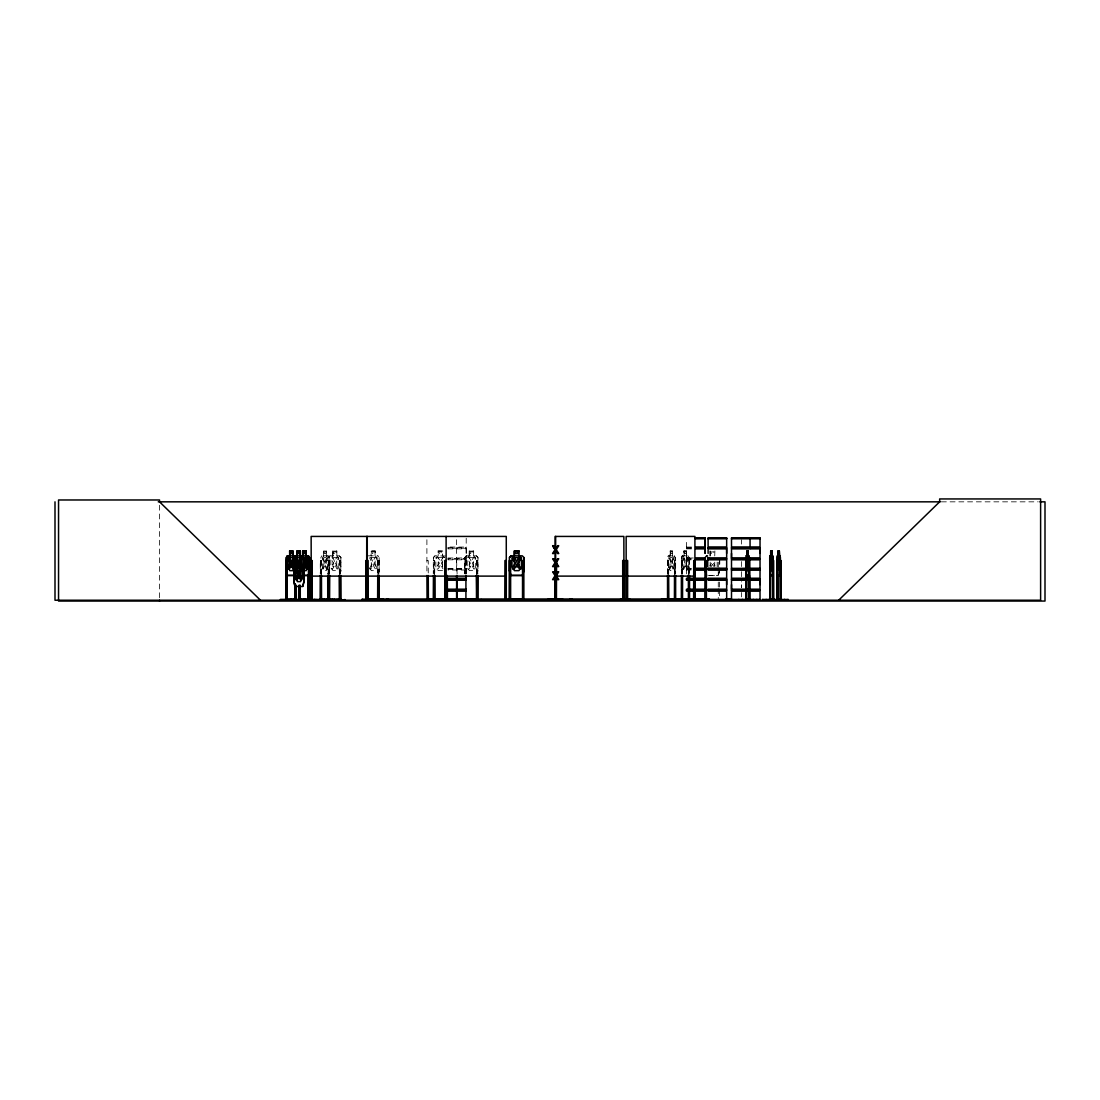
<?xml version="1.0" encoding="UTF-8"?>
<svg xmlns="http://www.w3.org/2000/svg" width="1100" height="1100" viewBox="0 0 1100 1100"><rect width="100%" height="100%" fill="white"/><g stroke="black" fill="none" stroke-linecap="round" stroke-linejoin="round"><path stroke-width="0.75" stroke-dasharray="5 3.75" d="M466.194 553.424L466.194 547.085L447.961 547.03M686.524 553.424L686.51 573.856M741.482 584.636L741.482 587.675L741.455 581.598M466.207 573.856L466.373 558.717M693.385 557.989L686.51 557.989L686.524 538.78M686.524 547.085L693.385 547.03M447.947 568.631L466.194 568.975M674.217 555.995L675.29 557.562L674.493 573.788L674.506 560.546L675.648 560.546L675.648 573.774M674.355 575.369L675.207 570.639M688.215 575.369L689.081 570.639L688.572 573.911M327.979 575.369L329.12 570.666L329.12 557.562L327.979 555.995M328.488 573.911L329.024 570.639M339.377 575.369L340.959 570.666L340.959 557.562L339.433 555.83L329.876 555.83L328.57 557.576L328.666 570.666L329.835 575.534M339.941 573.911L340.959 570.666M377.781 575.369L379.239 570.639M378.345 573.911L379.376 570.666L379.28 557.562L377.836 555.83M476.369 575.369L477.909 570.639L477.991 557.562L476.506 555.83L466.194 555.83M476.974 573.911L478.06 570.666M719.07 572.22L717.984 575.369L708.359 575.369M719.771 570.666L718.107 575.534L708.276 575.534M327.663 566.734L326.288 570.639L323.73 570.639L322.355 566.734L322.355 557.631L323.73 555.995L323.634 550.949L326.288 551.114L326.15 555.995L327.663 557.631L327.718 573.774M466.359 548.24L447.837 548.24M466.331 559.185L447.837 559.185M686.345 558.663L691.089 558.621M667.961 573.911L667.439 557.576L668.25 555.83L674.382 555.83M667.535 573.774L667.576 557.576L668.388 555.83M682.261 555.83L681.395 557.645L682.303 555.995M369.627 568.521L372.254 563.186L369.737 558.112M321.599 575.534L320.746 570.666L320.884 557.576L321.764 555.83M711.191 566.555L712.47 564.259L713.763 566.555M442.819 560.67L441.389 563.227L442.888 565.868M709.871 565.854L711.439 563.186M328.707 557.645L329.972 555.83M466.263 555.83L464.791 557.576L466.317 555.995M434.94 555.995L433.482 557.645L433.524 570.639L434.473 573.788L434.582 560.546M686.482 569.016L691.144 569.456M466.166 570.02L447.975 569.993M686.524 568.37L691.171 568.37M369.889 557.521L370.92 557.659L373.051 562.086C374.674 554.868 379.445 556.82 373.945 563.227C379.308 569.663 375.224 572.082 373.12 564.259L370.975 568.837L369.793 569.099M941.339 501.834L1038.207 501.834M447.837 547.676L466.317 547.621M686.373 547.676L693.357 547.676M686.373 548.24L693.357 548.24M447.961 548.873L466.207 548.817L466.317 558.566L447.837 558.621M686.51 548.873L693.385 548.873M332.805 555.995L332.764 550.949L336.861 550.949L336.861 555.83M369.944 568.04L371.305 570.639L375.141 570.639L377.19 566.734L377.19 557.631L375.141 555.995L375.279 550.949L371.085 550.949L371.085 555.83M438.02 550.949L442.75 550.949L442.709 555.83M469.191 555.83L469.191 550.949L473.66 550.949L473.66 555.83M683.966 551.114L686.51 551.114L686.373 555.995L687.651 557.631L687.651 566.734L686.373 570.639L683.966 570.639L682.674 566.734L682.674 557.631L683.966 555.995L683.884 550.949L686.592 550.949M332.805 551.114L336.724 551.114L336.641 555.995L338.772 557.631L338.772 566.734L336.724 570.639L332.901 570.639L330.853 566.734L330.853 557.631L332.901 555.995L332.901 551.114M375.141 551.114L371.223 551.114L371.305 555.995M469.329 551.114L473.509 551.114L473.44 555.995L475.709 557.631L475.709 566.734L473.509 570.639L469.397 570.639L467.197 566.734L467.197 557.631L469.397 555.995L469.26 550.949M670.092 551.114L672.636 551.114L670.01 550.949L670.092 555.995L668.814 557.631L668.676 573.774M328.157 555.83L321.626 555.83L320.884 557.576M368.294 555.83L377.933 555.83M445.679 555.995L434.816 555.83L433.331 557.576L433.29 573.774M682.124 555.83L688.256 555.83L689.164 557.562L689.081 573.774M339.377 555.995L340.959 557.562M689.164 557.562L688.119 555.83M447.961 557.989L466.207 557.989M686.373 559.185L691.089 559.185M447.961 559.817L466.207 559.817M686.51 559.817L691.158 559.817M327.718 560.546L329.629 560.546L329.629 573.774L328.707 570.639M340.739 560.546L339.322 560.546L339.322 573.774M379.143 560.546L377.74 560.546L377.74 573.774M426.896 560.546L428.244 560.546L428.244 573.842M433.29 560.546L434.72 560.546L434.72 573.774M456.596 560.546L457.119 573.842M477.84 560.546L476.41 560.546L476.41 573.774M667.535 560.546L668.676 560.546M681.395 560.546L682.55 560.546L682.55 573.774M447.975 568.37L466.194 568.37M691.144 568.631L686.304 568.865M447.947 569.415L466.345 569.168M686.551 570.02L691.171 569.993M433.331 570.666L434.816 575.534M442.558 570.639L438.171 570.639L435.834 566.734L435.834 557.631L438.171 555.995L438.226 551.114M465.768 573.911L464.791 570.666L466.139 575.534M682.041 573.788L681.312 570.666L682.234 575.534M444.111 557.521L442.832 557.659L440.371 562.086C438.185 554.868 433.496 556.806 439.45 563.186C432.891 570.116 438.652 571.684 440.44 564.259L442.929 568.837M444.895 557.631L442.558 555.995L442.558 551.114L438.171 551.114L438.02 555.83M476.438 555.83L477.991 557.562L477.84 573.774M713.446 563.227L715.027 565.868M328.02 555.83L329.024 557.631L328.9 573.774M674.245 555.83L675.207 557.631L675.207 573.774M668.814 566.734L670.092 570.639L672.499 570.639L673.777 566.734L673.777 557.631L672.499 555.995L672.499 551.114L672.636 555.995M320.98 570.639L321.53 573.788M667.659 570.639L668.374 575.534M741.455 539.715L741.455 544.101M741.482 561.536L741.455 567.146M741.482 571.643L741.455 578.243M741.455 592.501L741.455 596.888M719.785 559.199L719.771 565.757M719.62 559.254L719.62 575.424M719.62 582.038L719.62 598.579M718.273 562.196L718.273 567.16M718.273 568.81L718.273 575.424M718.273 582.038L718.273 587.001M718.273 588.651L718.273 598.579M717.173 562.183L717.173 566.734M714.89 550.949L714.739 555.995M714.725 562.183L714.725 566.734M710.174 551.114L710.174 555.995M710.174 562.183L710.174 566.734M710.009 550.949L710.009 555.83M689.521 573.774L689.521 560.546L688.366 560.546L688.366 573.774M688.944 557.631L688.806 573.774M684.021 550.949L684.104 555.995M682.11 560.546L682.11 573.774M681.835 560.546L681.835 573.774M681.533 570.639L681.533 557.645L681.395 573.774M674.933 560.546L674.933 573.774M670.23 551.114L670.23 555.995M668.236 560.546L668.236 573.774M667.961 560.546L667.961 573.774M477.62 560.546L477.62 573.774M476.63 560.546L476.63 573.774M466.207 538.244L466.194 547.03M465.919 573.774L465.919 560.546L464.489 560.546L464.489 573.774M465.699 560.546L465.699 573.774M464.998 570.639L464.929 557.645L464.709 573.774M456.61 539.729L456.61 573.842M426.896 539.729L426.896 573.842M379.143 557.631L379.143 573.774M378.868 560.546L378.868 573.774M378.015 560.546L378.015 573.774M375.045 551.114L375.045 555.995M340.876 557.562L340.739 573.774M340.464 560.546L340.464 573.774M339.611 560.546L339.611 573.774M329.354 560.546L329.354 573.774M328.474 560.546L328.501 573.774M328.226 560.546L328.144 573.774M326.288 555.995L326.37 550.949L323.496 550.949L323.496 555.83M321.461 573.774L321.461 560.546L320.279 560.546L320.279 573.774M321.035 560.546L321.035 573.774M320.705 560.546L320.705 573.774M159.528 505.23L159.528 598.538M673.736 568.824L672.911 568.975L671.495 564.259L670.148 568.837L669.268 569.002L670.945 563.186L669.46 557.521L671.454 562.086L672.801 557.659L673.64 557.604L672.004 563.227L673.736 568.824M687.61 568.824L686.785 568.975L685.369 564.259L683.966 568.975L683.1 568.824L684.819 563.186L683.334 557.521L686.373 557.631L686.373 566.734L683.966 566.734L683.966 557.631L685.327 562.086L686.675 557.659L687.514 557.604L685.877 563.227L687.61 568.824M327.222 568.824L326.343 568.975L324.83 564.259L323.345 568.975L322.451 569.002L324.252 563.186L322.671 557.521L324.789 562.086L326.232 557.659L327.126 557.604L325.38 563.227L327.222 568.824M338.278 568.824L336.957 568.975L334.702 564.259C333.094 571.835 328.144 569.91 333.836 563.186C328.488 556.875 332.97 554.84 334.647 562.086C336.256 554.868 341.041 556.82 335.528 563.227L338.278 568.824M475.214 568.824L473.797 568.975L471.377 564.259C469.329 571.89 464.544 569.882 470.442 563.186C464.681 556.765 469.549 554.923 471.309 562.086C473.014 554.95 478.197 556.71 472.257 563.227L475.214 568.824M325.834 551.925L324.184 551.925L324.184 553.561L325.834 553.561L325.834 551.925M336.05 551.925L333.589 551.925L333.589 553.561L336.05 553.561L336.05 551.925M374.454 551.925L371.993 551.925L371.993 553.561L374.454 553.561L374.454 551.925M441.774 551.925L438.955 551.925L438.955 553.561L441.774 553.561L441.774 551.925M472.78 551.925L470.14 551.925L470.14 553.561L472.78 553.561L472.78 551.925M672.072 551.925L670.519 551.925L670.519 553.561L672.072 553.561L672.072 551.925M685.933 551.925L684.393 551.925L684.393 553.561L685.933 553.561L685.933 551.925M713.914 551.925L710.985 551.925L710.985 553.561L713.914 553.561L713.914 551.925M326.288 557.631L323.73 557.631L323.73 566.734L326.288 566.734L326.288 557.631M336.724 557.631L332.901 557.631L332.901 566.734L336.724 566.734L336.724 557.631M375.141 557.631L371.305 557.631L371.305 566.734L375.141 566.734L375.141 557.631M442.558 557.631L438.171 557.631L438.171 566.734L442.558 566.734L442.558 557.631M473.509 557.631L469.397 557.631L469.397 566.734L473.509 566.734L473.509 557.631M672.499 557.631L670.092 557.631L670.092 566.734L672.499 566.734L672.499 557.631"/><path stroke-width="1.5" d="M705.059 548.873L705.059 553.424L705.072 548.873L695.791 548.873M726.646 584.636L726.646 580.085L708.098 580.085M726.646 553.424L726.646 548.873L708.098 548.873L708.111 553.424M748.825 589.201L731.5 589.201L731.514 584.636M745.429 557.989L731.5 557.989L731.514 553.424M760.004 584.636L760.004 580.085L750.736 580.085M760.004 553.424L760.004 548.873L750.736 548.873M449.419 600.201L449.433 599.404M464.31 600.201L464.31 599.404M547.951 600.023L562.829 600.023M547.951 599.473L562.829 599.418M746.075 555.83L748.921 555.83L749.334 557.562L748.77 575.534L746.061 575.534L745.745 570.639L746.213 575.534M772.626 575.534L772.984 570.639M779.982 575.369L780.367 570.639M780.01 575.534L779.996 555.83M762.644 599.473L788.067 599.473M769.862 600.201L769.711 557.576L770.082 555.83L772.764 555.83L773.286 600.229M770.027 600.091L770 560.546M776.93 600.201L776.957 598.785L778.016 598.785L778.003 600.229M777.095 600.091L777.095 557.576L777.301 555.83L780.148 555.83M784.479 600.091L784.52 599.404M779.831 558.112L779.24 550.949L778.126 551.114L778.126 570.639L779.213 570.639L779.79 566.734L779.845 557.604M748.069 561.949L748.014 550.949M771.911 561.949L771.87 550.949M748.22 557.783L747.973 570.639L746.9 570.639L746.322 566.734M772.076 557.783L771.829 570.639L770.742 570.639L770.165 566.734M745.841 600.229L746.226 555.83M770.069 575.534L769.918 555.83M777.452 555.83L777.452 575.534M661.237 600.132L661.32 599.404L661.348 600.229M673.915 600.091L673.942 599.418M674.809 600.132L674.933 575.424M687.803 599.473L687.857 600.229M314.174 600.091L314.201 599.418M326.494 599.473L326.562 600.229M309.43 570.639L308.303 575.369L303.641 575.369M308.385 575.534L309.664 570.666L309.54 557.562L308.344 555.83M302.913 573.911L303.683 557.562L302.486 555.83M303.022 573.911L303.806 570.666M302.706 586.327L303.847 581.611L303.806 557.562L302.596 555.83M302.761 566.803L304.081 568.521L304.081 581.639L302.789 586.493L294.8 586.493M293.604 599.473L293.673 600.229M303.889 600.132L303.985 599.404L304.123 600.132M304.343 599.473L304.411 600.229M305.539 599.473L305.621 600.229M316.002 599.473L316.071 600.229M361.969 600.132L361.969 599.404L372.446 599.404L372.419 600.229M362.519 599.473L362.601 600.229M370.604 599.473L370.686 600.229M629.75 600.132L629.901 599.404L629.929 600.229M303.256 567.311L304.439 564.259C305.938 572.041 309.719 569.621 305.113 563.227C309.375 557.398 306.157 554.386 304.384 562.086L303.256 559.212M434.541 600.132L434.582 575.424M366.396 600.091L366.314 560.546M426.717 599.418L426.498 600.132M704.701 600.091L704.798 599.404M294.113 568.04L292.985 570.639L289.822 570.639L288.131 566.734L288.131 557.631L289.822 555.995L289.822 551.114L292.985 551.114L293.095 555.83M708.098 559.817L726.66 559.817L726.66 568.604L708.317 568.521M287.403 555.83L286.206 557.576L286.371 600.229M287.457 555.995L286.44 557.645L286.44 570.639L287.457 575.369L293.673 575.369M294.291 573.911L293.48 557.576L294.676 555.83M293.7 557.645L294.731 555.995M294.91 586.493L293.865 581.611L293.741 568.549L294.951 566.803M294.993 586.327L293.975 581.611L293.975 568.604L294.993 566.967L302.83 566.967M555.06 549.629L552.558 553.561L553.685 553.561L555.638 550.413L557.549 553.561L558.759 553.561L556.284 549.574L558.745 545.696L557.604 545.696L555.706 548.79L553.822 545.696L552.626 545.696L555.046 549.629L552.626 545.696M509.547 557.645L511.005 555.995M706.681 555.83L705.128 557.576L705.128 570.666L706.64 575.534M731.514 568.975L745.429 568.631M708.084 600.215L726.674 599.83L726.66 591.03L708.098 591.03M731.5 600.215L760.045 599.83L760.004 591.03L750.736 591.03M838.668 600.229L939.648 501.834L939.648 498.946L1040.614 498.946L1040.614 600.229L55 600.229L55 501.834M296.986 555.995L295.295 557.631L295.295 566.734M300.561 562.086L297.261 562.086L297.385 566.967L295.68 568.59L295.68 577.706L297.385 581.611L300.561 581.611L302.266 577.706L302.266 568.59L300.561 566.967M280.349 600.132L335.032 600.132L334.923 599.404L335.005 600.091M291.087 600.132L291.197 599.404L291.349 600.146M324.019 600.132L324.156 599.404L324.184 600.229M332.104 600.132L332.241 599.404L332.269 600.229M551.169 600.132L551.32 599.404L551.348 600.229M558.841 599.404L558.69 600.132M622.366 599.404L622.229 600.132M467.5 600.132L467.679 599.404L467.679 600.229M430.953 600.132L435.078 600.132M509.135 599.404L508.929 600.132M709.074 557.507L708.441 558.112M158.235 501.834L940.17 501.834M1039.844 501.834L1045 501.834L1045 601.054L58.547 601.054L58.547 499.978L159.528 499.978L159.528 501.834L260.494 600.229M695.791 537.845L705.086 537.886M708.084 537.886L726.674 537.886M731.486 537.886L760.045 537.886M694.774 538.299L705.086 538.202M726.674 538.23L708.084 538.244L708.111 547.03L726.66 547.03L726.66 538.244M760.045 538.23L731.486 538.244L731.514 547.03L750.062 547.03L750.062 538.244M695.791 538.808L705.059 538.78L705.059 547.03L695.791 547.03M708.111 538.78L726.646 538.78M731.514 538.78L750.049 538.78M750.736 538.78L760.004 538.78M750.736 547.03L760.031 547.03L760.031 538.244M695.791 547.676L705.196 547.676M707.96 547.676L726.784 547.676M731.376 547.676L750.2 547.676M750.736 547.676L760.155 547.676M695.791 548.24L705.196 548.24M707.96 548.24L726.784 548.24M731.376 548.24L750.2 548.24M750.736 548.24L760.155 548.24M750.062 548.873L731.5 548.873L731.5 557.989M306.281 550.949L302.775 550.949L302.775 555.83M518.98 551.114L514.429 551.114L514.429 555.995L511.981 557.631L511.981 566.734L514.429 570.639L518.98 570.639L521.428 566.734L521.428 557.631L518.98 555.995L519.145 550.949L514.264 550.949L514.264 555.83M748.179 555.83L748.179 550.949L746.859 550.949L746.336 600.229M770.303 600.229L770.701 550.949L772.021 550.949L771.98 555.995M778.085 550.949L779.405 550.949L779.364 555.995M303.009 570.639L306.157 570.639L307.849 566.734L307.849 557.631L306.157 555.995L306.157 550.949L302.885 551.114L302.885 555.995M748.138 551.114L746.9 551.114L747.051 555.995M770.742 551.114L771.98 551.114M747.093 551.925L747.78 551.925L747.093 553.561M770.935 551.925L771.636 551.925L770.935 553.561M778.319 551.925L779.02 551.925L778.319 553.561M287.293 555.83L308.468 555.83L309.54 557.562M706.75 555.995L707.575 555.995M293.48 557.576L291.926 563.227C296.285 569.332 293.109 572.33 291.252 564.259C289.548 572.22 286.082 569.456 290.538 563.186C286.165 557.164 289.754 554.634 291.197 562.086L293.562 557.507L293.59 570.666M303.009 557.631L306.157 557.631L306.157 566.734L300.561 566.803L300.671 561.921L297.151 561.921L297.261 566.967M745.704 557.576L745.855 570.666M773.025 557.562L772.777 575.534L769.904 575.534M780.409 557.562L780.684 600.091M695.791 557.989L705.072 557.989M708.098 557.989L726.66 557.989L726.66 548.873M748.811 557.989L750.062 557.989M750.736 557.989L760.031 557.989L760.031 548.873M695.791 558.621L705.196 558.621M707.96 558.621L726.784 558.621M731.376 558.621L745.497 558.621M748.935 558.621L750.2 558.621M750.736 558.621L760.155 558.621M695.791 559.185L705.196 559.185M707.96 559.185L726.784 559.185M731.376 559.185L745.497 559.185M748.935 559.185L750.2 559.185M750.736 559.185L760.155 559.185M695.791 559.817L705.072 559.817M745.429 559.817L731.5 559.817L731.5 568.604M748.811 559.817L750.062 559.817M750.736 559.817L760.031 559.817L760.031 568.604L750.736 568.618M308.124 560.546L309.43 560.546M446.105 560.546L444.757 560.546L444.757 600.229M506.289 560.546L504.941 560.546L504.776 600.229M523.861 560.546L522.527 560.546L522.527 600.229M555.115 560.546L556.531 560.546L556.408 600.229M626.161 560.546L627.591 560.546L627.536 600.229M769.684 560.546L770.509 560.546L770.55 600.229M777.067 560.546L777.425 600.229M294.827 566.803L297.275 566.803M695.791 568.356L705.059 568.37M708.111 568.37L726.646 568.37M731.514 568.37L745.415 568.37M750.736 568.37L760.004 568.37M304.081 568.521L302.706 566.967M695.791 568.631L705.086 568.631M695.791 569.456L705.086 569.456M708.084 569.415L726.674 569.442L726.646 578.243L708.098 578.243M745.429 569.442L731.486 569.415L731.514 578.243L748.825 578.243M750.736 569.456L760.045 569.456L760.004 578.243L750.736 578.243M695.791 569.993L705.059 569.993M708.111 569.993L726.646 569.993M731.514 569.993L745.415 569.993M750.736 569.993L760.004 569.993M286.206 570.666L287.375 575.534M522.239 575.369L511.005 575.369L509.547 570.639M746.089 575.369L748.907 575.369M769.931 575.369L772.75 575.369M777.315 575.369L780.134 575.369M287.251 575.534L293.728 575.534M303.614 575.534L308.495 575.534M780.161 575.534L777.287 575.534L776.971 570.639M311.135 576.111L506.275 576.111M555.115 576.111L623.851 576.111M626.161 576.111L694.911 576.111M447.645 578.243L466.207 578.243M686.51 578.243L705.072 578.243M447.507 578.889L466.331 578.889M686.373 578.889L705.196 578.889M707.96 578.889L726.784 578.889M731.376 578.889L748.935 578.889M750.736 578.889L760.155 578.889M447.507 579.452L466.331 579.452M686.373 579.452L705.196 579.452M707.96 579.452L726.784 579.452M731.376 579.452L748.935 579.452M750.736 579.452L760.155 579.452M447.645 580.085L466.207 580.085M686.51 580.085L705.072 580.085M748.825 580.085L731.5 580.085L731.5 589.201M447.645 589.201L466.207 589.201M686.51 589.201L705.072 589.201M708.098 589.201L726.66 589.201L726.66 580.085M750.736 589.201L760.031 589.201L760.031 580.085M447.507 589.834L466.331 589.834M686.373 589.834L705.196 589.834M707.96 589.834L726.784 589.834M731.376 589.834L748.935 589.834M750.736 589.834L760.155 589.834M447.507 590.398L466.331 590.398M686.373 590.398L705.196 590.398M707.96 590.398L726.784 590.398M731.376 590.398L748.935 590.398M750.736 590.398L760.155 590.398M447.645 591.03L466.207 591.03M686.51 591.03L705.072 591.03M748.825 591.03L731.5 591.03L731.5 599.83M287.21 598.785L285.643 598.785L285.67 600.229M296.368 598.785L294.8 598.785L294.827 600.229M298.829 598.785L300.382 598.785L300.369 600.229M307.986 598.785L309.554 598.785L309.54 600.229M310.64 598.785L312.235 598.785M320.155 598.785L321.585 598.785M339.199 598.785L340.863 598.785M365.819 598.785L368.225 598.785L368.225 600.229L368.074 560.546L365.942 560.546L365.942 600.229L365.832 598.785M377.603 598.785L379.28 598.785L379.28 600.229M428.409 598.785L426.745 598.785L426.704 600.229M434.871 598.785L433.139 598.785L433.139 600.229M456.459 598.785L457.27 598.785M465.809 598.785L466.056 600.229M504.776 598.785L506.44 598.785L506.481 600.229M509.135 598.785L510.799 598.785L510.799 600.229M554.977 598.785L556.669 598.785L556.669 600.229M626.038 598.785L627.729 598.785L627.715 600.229M667.398 598.785L668.8 598.785M674.369 598.785L675.771 598.785M681.271 598.785L682.674 598.785L682.632 600.229M688.243 598.785L689.645 598.785M693.619 598.785L695.31 598.785L695.31 600.229M704.894 598.785L706.544 598.785L706.544 600.229M745.704 598.785L746.79 598.785L746.776 600.229M748.839 598.785L749.925 598.785M769.56 598.785L770.633 598.785L770.619 600.229M772.695 598.785L773.768 598.785M780.079 598.785L781.151 598.785M368.046 598.991L709.404 598.991M725.78 598.991L731.335 598.991M286.811 599.197L295.212 599.197M299.998 599.197L308.385 599.197M321.118 599.197L328.048 599.197M329.478 599.197L339.474 599.197M367.895 599.197L377.891 599.197M434.734 599.197L444.4 599.197M465.836 599.197L476.493 599.197M510.799 599.197L522.362 599.197M668.319 599.197L674.864 599.197M682.192 599.197L688.724 599.197M746.199 599.197L749.444 599.197M770.041 599.197L773.286 599.197M777.425 599.197L780.67 599.197M334.978 599.473L280.459 599.404L280.486 600.229M336.683 600.229L336.683 599.404L344.946 600.132M445.445 599.404L466.166 599.569L447.659 599.582M474.636 600.229L474.636 599.404L481.277 600.132M629.929 599.404L620.359 599.404L620.359 600.229M661.293 599.473L705.031 599.569L686.524 599.582M748.811 599.582L731.514 599.582L759.99 599.569L750.736 599.582M344.85 600.023L336.861 600.132M361.996 599.404L372.57 600.132M466.221 599.83L445.651 600.132M481.181 600.023L474.829 600.132M629.832 600.023L620.538 600.132M661.293 600.023L705.086 599.844M708.991 569.126L708.18 568.824M447.562 600.174L447.576 598.785L444.606 598.785L444.606 600.229M446.339 599.404L446.518 600.132M446.174 600.132L446.105 536.429M481.181 599.473L481.099 600.229M699.023 599.473L698.94 600.229M691.501 599.473L691.405 600.229M627.962 599.473L627.88 600.229M383.212 599.404L375.1 599.404L375.1 600.229M383.35 600.132L375.265 600.132M344.85 599.473L344.768 600.229M290.868 599.473L290.799 600.229M322.671 599.473L322.616 600.229M695.764 599.473L695.777 600.091M683.169 600.132L683.072 599.404L683.059 600.229M682.234 600.132L682.192 598.785M681.904 600.091L682.11 575.424M300.163 555.995L301.868 557.631L301.868 566.734M292.985 555.995L294.676 557.631M788.095 600.132L762.63 600.132L762.671 599.404M773.616 600.091L773.506 598.785M766.232 600.091L766.191 599.404M447.136 600.201L447.095 598.785M314.793 599.473L314.724 600.229M779.982 555.995L780.367 557.631M772.612 555.83L772.984 557.631M748.77 555.83L749.1 600.229M293.7 570.639L294.387 573.788M771.925 564.548L772.296 567.188M748.069 564.548L748.44 567.188M788.232 600.146L788.04 599.404M780.849 600.146L780.711 560.546M773.768 600.146L773.644 560.546L772.819 560.546L772.791 600.229M742.541 600.229L742.349 599.404M769.753 570.639L770.096 575.369M781.138 600.229L781.027 560.546L780.202 560.546L780.161 600.229M780.409 598.785L780.34 600.229M778.25 550.949L778.291 555.995M777.893 572.124L777.934 600.229M777.576 575.424L777.535 600.229M772.956 598.785L773.025 600.229M770.866 550.949L770.907 555.995M769.656 598.785L769.574 600.229M756.814 599.404L756.814 600.229M753.28 599.404L753.28 600.229M749.911 600.229L749.787 560.546L748.976 560.546L748.935 600.229M749.581 598.785L749.664 600.229M749.471 575.424L749.444 600.229M746.666 575.424L746.694 600.229M746.157 560.546L746.199 600.229L745.965 598.785M738.829 599.404L738.829 600.229M729.094 598.991L729.094 600.229M707.726 557.631L707.726 566.734M706.393 600.229L706.393 560.546L705.045 560.546L704.839 600.229M705.293 557.645L705.293 570.639M705.072 538.244L705.072 547.03M705.196 598.785L705.196 600.229M695.076 600.229L695.173 560.546L693.743 560.546L693.619 600.229M694.911 600.229L694.911 536.429L626.161 536.429L626.161 600.229M694.691 598.785L694.732 600.229M694.224 598.785L694.183 600.229M694.004 560.546L693.88 600.229M692.835 598.991L692.835 600.229M690.993 598.991L690.993 600.229M689.521 575.424L689.562 600.229M689.081 575.424L689.081 600.229M688.806 575.424L688.957 600.229M688.724 598.785L688.724 600.229M688.366 575.424L688.394 600.229L688.325 598.785M682.55 575.424L682.55 600.229M681.835 575.424L681.835 598.579M681.89 598.785L681.89 600.229M681.395 575.424L681.354 600.229M675.648 575.424L675.634 600.229M675.29 598.785L675.29 600.229L675.207 575.424M674.506 575.424L674.424 600.229M669.185 599.404L669.185 600.229M668.676 575.424L668.759 600.229M668.236 575.424L668.319 600.229M667.961 575.424L668.112 600.229M667.893 598.785L667.893 600.229M667.535 575.424L667.535 600.229M667.48 598.785L667.452 600.229M627.33 560.546L627.33 600.229M626.601 598.785L626.643 600.229M626.423 560.546L626.423 600.229M624.25 600.229L624.25 598.785L622.559 598.785L622.408 600.229M623.673 598.785L623.645 600.229M623.164 598.785L623.123 600.229M622.957 560.546L622.82 600.229M622.751 600.229L622.696 560.546L624.112 560.546L623.989 600.229L623.851 536.429L555.115 536.429L555.115 548.006M571.973 598.991L571.973 600.229M570.735 598.991L570.735 600.229M570.199 598.991L570.199 600.229M569.896 598.991L569.896 600.229M562.829 599.404L562.829 600.229M558.869 599.404L558.869 600.229M556.27 560.546L556.27 600.229M556.064 598.785L556.091 600.229M555.651 536.429L555.651 548.006M555.651 551.306L555.665 600.229M555.638 560.546L555.582 600.229M555.376 560.546L555.239 600.229L555.115 551.306M554.29 598.991L554.29 600.229M547.951 599.404L547.938 600.229M524.026 600.229L524.026 598.785L522.362 598.785L522.362 600.229M523.861 557.631L523.861 600.229M523.71 598.785L523.71 600.229M522.679 598.785L522.679 600.229M510.634 600.229L510.634 560.546L509.3 560.546L509.135 600.229M510.482 598.785L510.482 600.229M509.451 598.785L509.451 600.229M506.289 600.229L506.275 536.429L311.135 536.429L311.3 600.229M506.124 598.785L506.124 600.229M505.092 598.785L505.092 600.229M504.68 598.991L504.68 600.229M477.978 600.229L477.978 598.785L476.259 598.785L476.259 600.229M477.84 575.424L477.757 600.229M477.62 575.424L477.62 600.229M477.441 598.785L477.414 600.229M476.836 598.785L476.836 600.229L476.63 575.424M476.41 575.424L476.493 600.229M465.919 575.424L465.919 600.229M457.132 575.506L457.119 600.229M456.624 575.506L456.596 600.229M447.288 575.424L447.439 600.229M445.954 598.785L445.954 600.229M435.27 600.229L435.27 599.404L431.118 599.404L431.145 600.229M434.72 575.424L434.871 600.229M434.39 598.785L434.404 600.229M433.62 598.785L433.606 600.229M433.428 575.424L433.29 600.229M429.962 598.991L429.962 600.229M428.244 575.506L428.409 600.229M428.092 598.785L428.092 600.229M426.91 575.506L427.061 600.229M388.451 598.991L388.451 600.229M386.87 598.991L386.87 600.229M383.185 599.404L383.185 600.229M379.143 575.424L379.005 600.229M378.868 575.424L378.868 598.579M378.235 598.785L378.194 600.229M378.015 575.424L377.891 600.229M377.74 575.424L377.616 600.229M371.484 598.991L371.484 600.229M370.947 598.991L370.947 600.229M367.95 598.785L367.922 600.229M367.373 598.785L367.373 600.229L367.263 536.429M366.905 560.546L366.891 600.229M366.726 536.429L366.616 600.229L366.479 598.785M340.739 575.424L340.863 600.229M340.587 598.785L340.656 600.229M340.464 575.424L340.464 600.229M339.817 598.785L339.776 600.229M339.611 575.424L339.611 600.229M339.322 575.424L339.474 600.229M339.199 598.785L339.199 600.229M329.766 600.229L329.766 598.785L327.58 598.785L327.621 600.229M329.629 575.424L329.478 600.229M329.354 575.424L329.354 598.579M328.9 575.424L328.873 600.229M328.721 598.785L328.68 600.229M328.474 575.424L328.322 600.229M328.144 575.424L328.089 600.229L328.048 598.785M327.718 575.424L327.731 600.229M321.461 575.424L321.544 600.229M321.434 598.785L321.434 600.229M321.035 575.424L321.118 600.229M320.856 598.785L320.815 600.229M320.705 575.424L320.705 600.229M320.293 598.785L320.293 600.229M320.279 575.424L320.183 600.229M312.207 600.229L312.097 560.546L310.778 560.546L310.832 600.229L310.668 598.785M311.836 598.785L311.836 600.229L311.726 560.546M311.506 598.785L311.355 600.229M309.43 557.631L309.43 600.229M309.169 598.785L309.169 600.229M309.059 570.46L309.059 600.229M308.66 598.785L308.715 600.229M308.495 560.546L308.385 600.229M308.179 598.785L308.179 600.229M308.124 575.424L308.014 600.229M306.048 551.114L306.048 555.995M301.538 599.404L301.538 600.229M300.396 555.83L300.396 550.949L296.876 550.949L296.876 555.83M300.561 561.921L300.438 566.967M300.286 555.995L300.286 550.949L296.986 551.114L297.11 555.995M300.163 566.734L300.163 557.631L296.986 557.631L296.986 566.734M300.272 585.351L300.272 600.229M299.998 598.785L299.998 600.229M299.887 585.351L299.736 600.229M299.558 598.785L299.502 600.229M299.337 585.351L299.337 600.229M299.007 598.785L299.007 600.229M298.966 585.351L298.856 600.229M296.244 585.351L296.354 600.229M296.189 598.785L296.189 600.229M295.873 585.351L295.982 600.229M295.653 598.785L295.707 600.229M295.309 583.688L295.529 600.229M295.212 598.785L295.212 600.229M294.938 583.688L294.938 600.229M292.861 555.995L292.971 550.949L289.589 550.949L289.699 555.995M287.183 600.229L287.086 560.546L285.78 560.546L285.78 600.229M287.031 598.785L287.031 600.229M286.715 575.424L286.811 600.229M286.55 598.785L286.495 600.229M286.041 598.785L286.041 600.229M159.528 600.229L159.528 601.054M301.716 568.824L299.502 574.186C304.136 580.594 300.327 583 298.829 575.231C297.413 583.014 293.411 580.594 298.1 574.159C293.7 568.123 297.316 565.606 298.774 573.059L300.561 568.618L301.716 568.824M295.9 557.618L298.031 563.186C293.343 569.635 297.344 572.041 298.746 564.259C300.231 572.041 304.095 569.607 299.434 563.227C303.71 557.384 300.465 554.386 298.691 562.086L296.986 557.783L295.9 557.618M520.974 568.824L519.406 568.975L516.725 564.259C514.511 571.766 509.094 570.061 515.68 563.186C509.245 556.614 514.745 555.033 516.643 562.086C518.485 555.06 524.329 556.545 517.701 563.227L520.974 568.824M524.026 570.666L522.349 575.534L510.895 575.534L509.382 570.666L509.382 557.576L510.936 555.83L522.308 555.83L524.026 557.562L524.026 570.666M557.618 558.745L555.706 561.839L553.822 558.745L552.626 558.745L555.06 562.678L552.558 566.61L553.685 566.61L555.638 563.461L557.549 566.61L558.759 566.61L556.284 562.623L558.745 558.745L557.604 558.745M557.618 571.794L555.706 574.888L553.822 571.794L552.626 571.794L555.06 575.726L552.558 579.659L553.685 579.659L555.638 576.51L557.549 579.659L558.759 579.659L556.284 575.671L558.745 571.794L557.604 571.794M292.421 551.925L290.386 551.925L290.386 553.561L292.421 553.561L292.421 551.925M299.599 551.925L297.564 551.925L297.564 553.561L299.599 553.561L299.599 551.925M305.607 551.925L303.572 551.925L303.572 553.561L305.607 553.561L305.607 551.925M518.169 551.925L515.24 551.925L515.24 553.561L518.169 553.561L518.169 551.925M292.985 557.631L289.822 557.631L289.822 566.734L292.985 566.734L292.985 557.631M518.98 557.631L514.429 557.631L514.429 566.734L518.98 566.734L518.98 557.631M747.973 557.631L746.9 557.631L746.9 566.734L747.973 566.734L747.973 557.631M771.829 557.631L770.742 557.631L770.742 566.734L771.829 566.734L771.829 557.631M779.213 557.631L778.126 557.631L778.126 566.734L779.213 566.734L779.213 557.631M299.998 562.898L297.949 562.898L297.949 564.52L299.998 564.52L299.998 562.898M300.561 568.59L297.385 568.59L297.385 577.706L300.561 577.706L300.561 568.59M705.086 569.099L695.791 569.099L705.072 569.112M726.674 569.099L708.084 569.099L726.66 569.112M745.429 569.099L731.486 569.099L745.429 569.112M760.045 569.099L750.736 569.016L760.031 569.112M726.619 599.569L708.139 599.569L726.646 599.582M730.964 600.229L730.964 598.991L730.95 600.229"/></g></svg>
